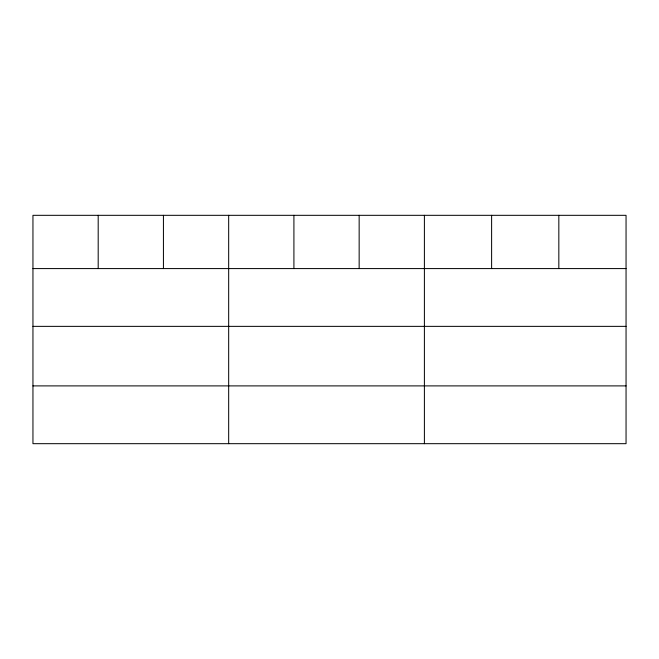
<?xml version="1.0" encoding="UTF-8"?>
<svg xmlns="http://www.w3.org/2000/svg" width="659" height="659" viewBox="0 0 659 659"><rect width="100%" height="100%" fill="white"/><g stroke="black" fill="none" stroke-linecap="round" stroke-linejoin="round"><path stroke-width="0.99" d="M626.05 326.362L626.05 215.32L32.95 215.32L32.95 443.68L626.05 443.68L626.05 326.362L32.95 326.362M32.95 268.584L626.05 268.584M32.95 385.894L626.05 385.894M558.832 215.32L558.832 268.584M491.614 215.32L491.614 268.584M424.396 215.32L424.396 443.68M359.155 215.32L359.155 268.584M293.914 215.32L293.914 268.584M228.673 215.32L228.673 443.68M163.432 215.32L163.432 268.584M98.191 215.32L98.191 268.584"/></g></svg>
